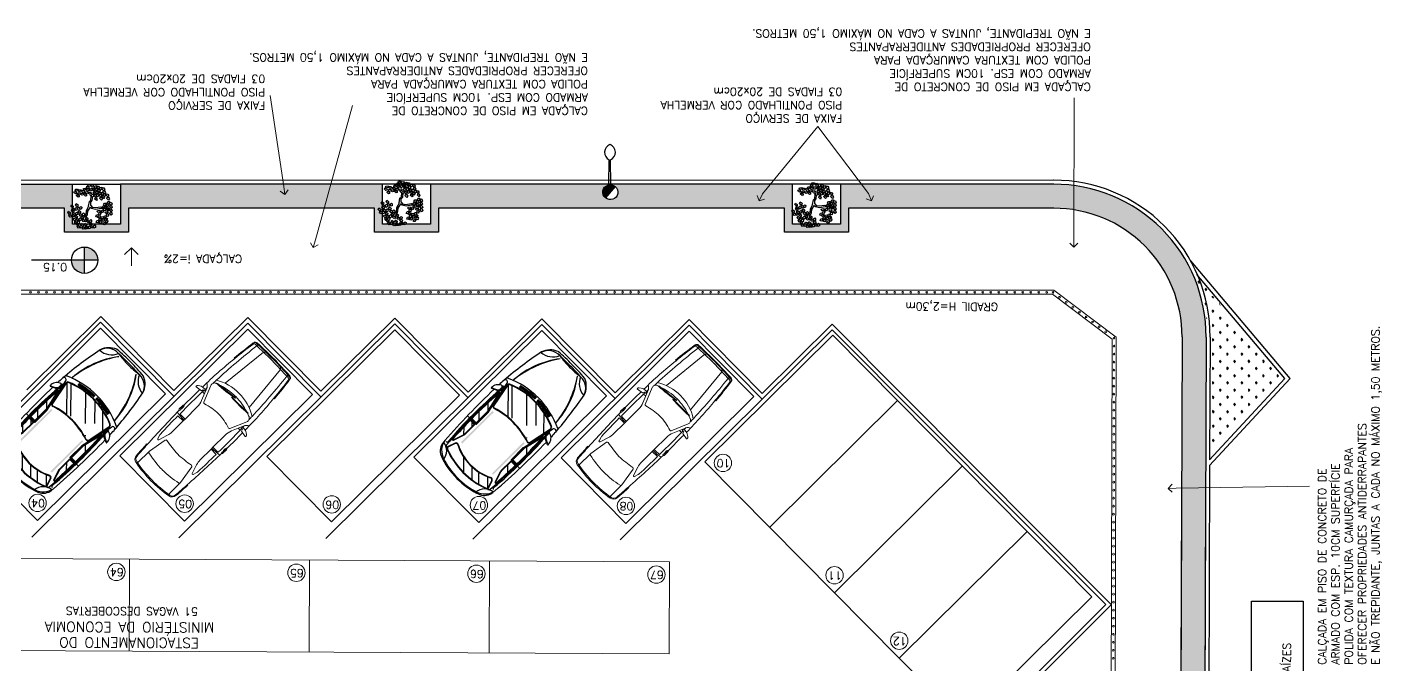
# Model space of a CAD drawing. Extents: x -1057 to 3416, y -340 to 4111.
# Drawn here: x 450.74 to 484.61, y 186.74 to 202.67 of the extents above; entities that cross this region are included whole.
import ezdxf
from ezdxf.enums import TextEntityAlignment as Align

# ---------------------------------------------------------------- set-up
doc = ezdxf.new("R2010")
doc.units = 0
doc.header["$LTSCALE"] = 50
for name, pattern in [('CONTINU', [0]), ('DGN Style 1', [0.003115, 5.18318e-06, -0.00311]), ('HIDDEN', [9.525, 6.35, -3.175])]:
    doc.linetypes.add(name, pattern=pattern)
doc.layers.add('0.1', color=8, linetype='Continuous', lineweight=13)
doc.layers.add('Margem A3', color=8, linetype='DGN Style 1', lineweight=0)
for name, color, linetype in [('GRAMA', 90, 'Continuous'), ('HAC', 1, 'Continuous'), ('layout', 1, 'Continuous'), ('luminaria', 10, 'Continuous'), ('medir projeto', 6, 'Continuous'), ('OK', 96, 'Continuous'), ('Poste de cimento', 7, 'Continuous')]:
    doc.layers.add(name, color=color, linetype=linetype)
doc.styles.add('60x100', font='romans.shx', dxfattribs={"height": 0.2})
doc.styles.add('80X50', font='romans.shx')
doc.styles.get("Standard").update_dxf_attribs({"font": 'romans.shx'})

# ---------------------------------------------------------------- blocks, each defined once
blk = doc.blocks.new('Car')
at = {"layer": 'layout', "color": 8}
for p, q in [((-44.4, -116.8), (-45.5, -110.7)), ((-42.5, -116.4), (-43.6, -110.2)), ((-41.1, -116), (-42, -109.8)), ((-39.1, -115.6), (-40.1, -109.4)), ((-37.2, -115.2), (-38.1, -108.9)), ((-35.8, -114.9), (-36.5, -108.6)), ((-33.8, -114.5), (-34.6, -108.2)), ((-31.8, -114.1), (-32.6, -107.8)), ((-30.4, -113.9), (-31, -107.6)), ((-28.4, -113.5), (-29, -107.4)), ((-26.4, -113.2), (-27.1, -107.2)), ((-25, -113), (-25.5, -107)), ((-23, -112.8), (-23.5, -106.4)), ((25.2, -163.1), (-22.1, -115.7)), ((-21.2, -112.5), (-21.3, -106.1)), ((-19.2, -112.3), (-19.3, -105.9)), ((-17.2, -112.1), (-17.4, -105.7)), ((-15.7, -111.9), (-15.7, -105.5)), ((-13.7, -111.8), (-13.7, -105.3)), ((-11.7, -111.6), (-11.7, -105.2)), ((-9.7, -111.5), (-9.7, -105.1)), ((-7.7, -111.4), (-7.7, -105)), ((-5.7, -111.3), (-5.7, -104.9)), ((-3.7, -111.3), (-3.7, -104.8)), ((3.7, -111.3), (3.7, -104.8)), ((39.6, -148.7), (5.2, -114.3)), ((5.7, -111.3), (5.7, -104.9)), ((7.7, -111.4), (7.7, -105)), ((9.7, -111.5), (9.7, -105.1)), ((11.7, -111.6), (11.7, -105.2)), ((13.7, -111.8), (13.7, -105.3)), ((15.7, -111.9), (15.7, -105.5)), ((17.2, -112.1), (17.4, -105.7)), ((19.2, -112.3), (19.3, -105.9)), ((21.2, -112.5), (21.3, -106.1)), ((23, -112.8), (23.5, -106.4)), ((25, -113), (25.5, -107)), ((26.4, -113.2), (27.1, -107.2)), ((28.4, -113.5), (29, -107.4)), ((30.4, -113.9), (31, -107.6)), ((31.8, -114.1), (32.6, -107.8)), ((63.1, -148), (32.6, -117.5)), ((33.8, -114.5), (34.6, -108.2)), ((35.8, -114.9), (36.5, -108.6)), ((37.2, -115.2), (38.1, -108.9)), ((39.1, -115.6), (40.1, -109.4)), ((41.1, -116), (42, -109.8)), ((42.5, -116.4), (43.6, -110.2)), ((44.4, -116.8), (45.5, -110.7)), ((-71.4, -149.7), (-71.5, -143.3)), ((-70.4, -149.4), (-70.5, -140)), ((-53.8, -202.9), (-70.4, -128.8)), ((-69.4, -149.1), (-69.5, -139.9)), ((-68.4, -148.9), (-68.7, -139.9)), ((-67.3, -131.9), (-57, -183.8)), ((-66.3, -131.7), (-56.1, -183.6)), ((-15.9, -179.3), (-66, -129.1)), ((-8.4, -174.6), (-58.2, -124.8)), ((53.8, -202.9), (70.4, -128.8)), ((56.1, -183.6), (66.3, -131.7)), ((57, -183.8), (67.3, -131.9)), ((68.4, -148.9), (68.7, -139.9)), ((69.4, -149.1), (69.5, -139.9)), ((70.4, -149.4), (70.5, -140)), ((71.4, -149.7), (71.5, -143.3)), ((-86.3, -160.6), (-73.2, -154.7)), ((-72.4, -154), (-71.3, -150.4)), ((-56.9, -198.5), (-67, -155.8)), ((-55.9, -198.3), (-66, -155.6)), ((55.9, -198.3), (66, -155.6)), ((56.9, -198.5), (67, -155.8)), ((72.4, -154), (71.3, -150.4)), ((86.3, -160.6), (73.2, -154.7)), ((-56.8, -200.2), (-68.8, -188.2)), ((-56.8, -237.2), (-56.8, -199.5)), ((-55.8, -237.2), (-55.8, -199.5)), ((-53.8, -238.7), (-53.8, -203.1)), ((44.8, -182.6), (43.4, -181.3)), ((53.8, -238.7), (53.8, -203.1)), ((55.8, -237.2), (55.8, -199.5)), ((56.8, -237.2), (56.8, -199.5)), ((69.3, -207.1), (57.6, -195.4)), ((-56.8, -227.8), (-69.3, -215.2)), ((-80.7, -239.7), (-54.8, -239.7)), ((-68.3, -237.2), (-69.2, -236.3)), ((-69.1, -237.2), (-56.8, -237.2)), ((-69.1, -238.2), (-56.8, -238.2)), ((-56.8, -241.4), (-69, -241.4)), ((-56.8, -242.4), (-69, -242.4)), ((-57, -273.8), (-68.3, -262.5)), ((-56.8, -248.7), (-62.9, -242.6)), ((-56.8, -272.4), (-56.8, -242.4)), ((-55.8, -272.4), (-55.8, -242.4)), ((80.7, -239.7), (54.8, -239.7)), ((55.8, -272.4), (55.8, -242.4)), ((69.1, -237.2), (56.8, -237.2)), ((69.1, -238.2), (56.8, -238.2)), ((56.8, -241.4), (69, -241.4)), ((56.8, -242.4), (69, -242.4)), ((56.8, -272.4), (56.8, -242.4)), ((68.3, -263.5), (56.8, -251.9)), ((-65.1, -298.3), (-57, -273.6)), ((-64.2, -298.6), (-56, -273.9)), ((64.2, -298.6), (56, -273.9)), ((65.1, -298.3), (57, -273.6)), ((-57.2, -300.9), (-62.7, -316.3)), ((-56.3, -301.3), (-61.8, -316.6)), ((1.6, -332.4), (-21.8, -309)), ((25.1, -330.6), (5.5, -311)), ((42.5, -327), (25.2, -309.8)), ((61.9, -318.8), (44.9, -301.8)), ((61.8, -316.6), (56.3, -301.3)), ((62.7, -316.3), (57.2, -300.9))]:
    blk.add_line(p, q, dxfattribs=at)
for centre, radius, start, end in [((-7.8, -326.7), 326.8, 88.6351, 95.7726), ((7.8, -326.7), 326.8, 84.2274, 91.3649), ((866.8, -205.6), 949.5, 169.2081, 175.3433), ((-34.3, -38.3), 32.9, 86.5625, 164.4958), ((-69, 10.4), 40, 274.3393, 336.719), ((-25.6, -41.2), 42.5, 111.779, 161.6544), ((122.7, -124.6), 188.5, 142.4297, 176.6237), ((155.6, -136.8), 222.3, 145.0929, 173.9605), ((-40.2, -4.5), 3, 97.674, 111.779), ((-10, -339.3), 334.6, 88.282, 93.8135), ((10.1, 328.4), 336.5, 262.7695, 268.2851), ((10, -339.3), 334.6, 86.1865, 91.718), ((-10.1, 328.4), 336.5, 271.7149, 277.2305), ((-155.6, -136.8), 222.3, 6.0395, 34.9071), ((-122.7, -124.6), 188.5, 3.3763, 37.5703), ((69, 10.4), 40, 203.281, 265.6607), ((34.3, -38.3), 32.9, 15.5042, 93.4375), ((40.2, -4.5), 3, 68.221, 82.326), ((25.6, -41.2), 42.5, 18.3456, 68.221), ((-866.8, -205.6), 949.5, 4.6567, 10.7919), ((0.5, -286.5), 183.7, 90, 115.0781), ((-64.4, -113.6), 1, 172.7258, 290.5969), ((0, -280.4), 167.2, 90.0065, 112.6232), ((0, -280.4), 166.2, 90.0085, 112.6252), ((-0.5, -286.5), 183.7, 64.9219, 90), ((0, -280.4), 167.2, 67.3768, 89.9935), ((0, -280.4), 166.2, 67.3768, 89.9935), ((64.4, -113.6), 1, 249.4031, 7.2742), ((-67, -159.1), 20.4, 115.2032, 181.9349), ((1565.6, -198.2), 1646.7, 177.6205, 178.0972), ((-75, -129.5), 4.65, 8.7491, 183.5185), ((-77.8, -119.2), 1, 174.7727, 295.0781), ((-74.5, -143.4), 3, 0.889, 115.2032), ((-72.5, -140.1), 1, 0.889, 98.0676), ((-71.5, -140), 1, 0.889, 95.2234), ((-70.5, -139.9), 1, 0.889, 92.3899), ((-69.7, -139.9), 1, 2.0031, 90.1843), ((-62.4, -130.8), 5, 111.9536, 193.3017), ((-62.4, -130.8), 4, 111.9536, 193.5543), ((62.4, -130.8), 4.01, 346.5287, 68.1294), ((62.4, -130.8), 5, 346.6983, 68.0464), ((69.7, -139.9), 1, 89.8157, 177.9969), ((70.5, -139.9), 1, 87.6101, 179.111), ((75, -129.5), 4.65, 356.4815, 171.2509), ((71.5, -140), 1, 84.7766, 179.111), ((72.5, -140.1), 1, 81.9324, 179.111), ((74.5, -143.4), 3, 64.7968, 179.111), ((67, -159.1), 20.4, 358.0651, 64.7968), ((77.8, -119.2), 1, 244.9219, 5.2273), ((-1565.6, -198.2), 1646.7, 1.9028, 2.3795), ((-94.9, -128.7), 32, 283.4706, 317.3927), ((-86.5, -159.6), 1, 193.8166, 282.2331), ((1565.6, -198.2), 1646.7, 178.6017, 183.9759), ((940.7, -224.1), 1014.7, 175.8385, 184.8151), ((936.4, -221.1), 1008.4, 175.9397, 185.4333), ((-72.4, -149.7), 1, 287.9404, 0.889), ((-71.4, -149.4), 1, 285.265, 0.889), ((770.4, -218.9), 840.8, 175.6929, 181.2505), ((-70.4, -149.1), 1, 282.6212, 0.889), ((770.4, -218.9), 839.8, 175.6943, 181.2501), ((-69.4, -148.9), 1, 280.1196, 2.0031), ((-67, -155.8), 1, 13.3017, 174.5453), ((67, -155.8), 1, 5.4547, 166.6983), ((-770.4, -218.9), 839.8, 358.7499, 4.3057), ((-936.4, -221.1), 1008.4, 354.5667, 4.0603), ((-770.4, -218.9), 840.8, 358.7495, 4.3071), ((69.4, -148.9), 1, 177.9969, 259.8804), ((70.4, -149.1), 1, 179.111, 257.3788), ((71.4, -149.4), 1, 179.111, 254.735), ((-940.7, -224.1), 1014.7, 355.1849, 4.1615), ((94.9, -128.7), 32, 222.6073, 256.5294), ((72.4, -149.7), 1, 179.111, 252.0596), ((73.4, -153.7), 1, 196.4299, 257.7669), ((-1565.6, -198.2), 1646.7, 356.0241, 1.3983), ((86.5, -159.6), 1, 257.7669, 346.1834), ((-52.2, -182.7), 5, 193.3017, 287.8184), ((-60.8, -199.5), 4, 360, 13.3017), ((-52.2, -182.7), 4, 193.5543, 287.8184), ((-60.8, -199.5), 5, 0, 13.3017), ((-54.8, -203.1), 1, 0, 13.3017), ((0, -345), 166.5, 90, 107.8184), ((0, -345), 165.5, 90, 107.8184), ((0, -345), 166.5, 72.1816, 90), ((0, -345), 165.5, 72.1816, 90), ((52.2, -182.7), 5, 252.1816, 346.6983), ((52.2, -182.7), 4, 252.1816, 346.4457), ((54.8, -203.1), 1, 166.6983, 180), ((60.8, -199.5), 5, 166.6983, 180), ((60.8, -199.5), 4, 166.6983, 180), ((-69.1, -237.2), 1, 181.5835, 270), ((-69, -242.4), 1, 90, 181.1066), ((9004.6, 48.7), 9079.4, 181.83701, 182.18864), ((9004.6, 48.7), 9078.4, 181.83709, 182.18858), ((-56.8, -237.2), 1, 270, 0), ((-56.8, -242.4), 1, 0, 90), ((-54.8, -238.7), 1, 270, 0), ((54.8, -238.7), 1, 180, 270), ((56.8, -237.2), 1, 180, 270), ((56.8, -242.4), 1, 90, 180), ((-9004.6, 48.7), 9078.4, 357.81142, 358.16291), ((-9004.6, 48.7), 9079.4, 357.81136, 358.16299), ((69, -242.4), 1, 358.8934, 90), ((69.1, -237.2), 1, 270, 358.4165), ((-60.8, -272.4), 4, 341.6525, 360), ((-60.8, -272.4), 5, 341.6525, 360), ((60.8, -272.4), 5, 180, 198.3475), ((60.8, -272.4), 4, 180, 198.3475), ((-39.1, -305.6), 38.6, 190.1502, 253.6248), ((-79.7, -346.5), 30, 5.2584, 84.7128), ((-46.8, -314.4), 30, 185.5819, 244.441), ((-73.3, -309.4), 3, 270, 5.5819), ((-66.1, -298), 2, 183.0738, 341.6525), ((-62.6, -316.1), 5, 185.4333, 247.7979), ((-66.1, -298), 1, 183.4405, 341.6525), ((-58, -317.9), 5, 160.3462, 249.5059), ((-58, -317.9), 4, 160.3462, 249.5059), ((0, -162.8), 170.6, 249.5059, 270), ((0, -162.8), 169.6, 249.5059, 270), ((-52.5, -302.6), 5, 63.1357, 160.3462), ((-52.5, -302.6), 4, 63.1357, 160.3462), ((0, -198.9), 112.2, 243.1357, 270), ((0, -198.9), 111.2, 243.1357, 270), ((0, -198.9), 111.2, 270, 296.8643), ((0, -198.9), 112.2, 270, 296.8643), ((0, -162.8), 169.6, 270, 290.4941), ((0, -162.8), 170.6, 270, 290.4941), ((79.7, -346.5), 30, 95.2872, 174.7416), ((39.1, -305.6), 38.6, 286.3752, 349.8498), ((52.5, -302.6), 5, 19.6538, 116.8643), ((52.5, -302.6), 4, 19.6538, 116.8643), ((58, -317.9), 4, 290.4941, 19.6538), ((58, -317.9), 5, 290.4941, 19.6538), ((46.8, -314.4), 30, 295.559, 354.4181), ((66.1, -298), 2, 198.3475, 356.9262), ((62.6, -316.1), 5, 292.2021, 354.5667), ((66.1, -298), 1, 198.3475, 356.5595), ((73.3, -309.4), 3, 174.4181, 270), ((0, -181.6), 170.6, 249.5059, 270), ((0, -181.6), 168.6, 252.2391, 270), ((0, -181.6), 170.6, 270, 290.4941), ((0, -181.6), 168.6, 270, 287.7609)]:
    blk.add_arc(centre, radius, start, end, dxfattribs=at)
for points in [[(-49.6, -290.4), (-45.8, -290.4), (-49.6, -194), (-45.8, -194)], [(49.6, -290.4), (45.8, -290.4), (49.6, -194), (45.8, -194)]]:
    blk.add_solid(points, dxfattribs=at)
blk = doc.blocks.new('TEMPRA3')
for p, q in [((-1.26, 0.697), (-1.26, 0.716)), ((-0.157, 0.823), (-0.131, 0.862)), ((-0.101, 0.713), (-0.151, 0.694)), ((-0.151, 0.694), (-0.151, 0.656)), ((-0.075, 0.872), (-0.101, 0.713)), ((-0.085, 0.882), (-0.082, 0.882)), ((0.756, 0.496), (0.756, 0.679)), ((1.806, 0.709), (1.807, 0.728)), ((0.058, 0.464), (-0.363, 0.637)), ((0.069, 0.533), (-0.261, 0.669)), ((-0.098, 0.674), (-0.098, 0.602)), ((0.687, 0.496), (0.259, 0.496)), ((1.136, 0.496), (0.756, 0.496)), ((1.287, 0.519), (1.517, 0.592)), ((1.406, 0.471), (1.886, 0.553)), ((1.515, 0.629), (1.414, 0.659)), ((0.058, -0.464), (-0.363, -0.637)), ((0.069, -0.533), (-0.261, -0.669)), ((-0.151, -0.694), (-0.151, -0.656)), ((-0.098, -0.674), (-0.098, -0.602)), ((0.687, -0.496), (0.259, -0.496)), ((1.136, -0.496), (0.756, -0.496)), ((0.756, -0.496), (0.756, -0.679)), ((1.287, -0.519), (1.517, -0.592)), ((1.406, -0.471), (1.886, -0.553)), ((1.515, -0.629), (1.414, -0.659)), ((-1.26, -0.697), (-1.26, -0.716)), ((-0.157, -0.823), (-0.131, -0.862)), ((-0.101, -0.713), (-0.151, -0.694)), ((-0.075, -0.872), (-0.101, -0.713)), ((-0.085, -0.882), (-0.082, -0.882)), ((1.806, -0.709), (1.807, -0.728))]:
    blk.add_line(p, q)
at = {"color": 9}
for p, q in [((0.49, 0.777), (0.614, 0.777)), ((0.49, 0.767), (0.567, 0.767)), ((0.577, 0.757), (0.577, 0.748)), ((0.634, 0.757), (0.634, 0.748)), ((-1.875, 0.533), (-1.914, 0.533)), ((-1.881, 0.307), (-0.653, 0.428)), ((-1.869, 0.63), (-1.647, 0.654)), ((-0.527, 0.509), (-0.536, 0.509)), ((-0.536, 0.509), (-0.532, -0.064)), ((0.687, 0.496), (0.756, 0.496)), ((1.886, 0.553), (2.3, 0.553)), ((-1.881, 0.307), (-1.924, 0.254)), ((-0.568, 0.016), (-0.577, 0.017)), ((-0.568, 0.015), (-0.577, 0.014)), ((-0.577, 0.014), (-0.51, -0.555)), ((-1.881, -0.308), (-1.924, -0.255)), ((-1.881, -0.307), (-0.653, -0.428)), ((-0.532, -0.064), (-0.523, -0.064)), ((-1.875, -0.533), (-1.914, -0.533)), ((-1.869, -0.631), (-1.647, -0.655)), ((-0.51, -0.555), (-0.501, -0.554)), ((0.687, -0.496), (0.756, -0.496)), ((1.886, -0.553), (2.3, -0.553)), ((0.49, -0.767), (0.567, -0.767)), ((0.49, -0.777), (0.614, -0.777)), ((0.577, -0.757), (0.577, -0.748)), ((0.634, -0.757), (0.634, -0.748))]:
    blk.add_line(p, q, dxfattribs=at)
for points in [[(0.486, 0.76), (0.486, 0.749, 0.414214), (0.496, 0.739), (0.558, 0.739, 0.414214), (0.568, 0.749), (0.568, 0.759)], [(0.486, -0.76), (0.486, -0.749, -0.414214), (0.496, -0.739), (0.558, -0.739, -0.414214), (0.568, -0.749), (0.568, -0.759)]]:
    blk.add_lwpolyline(points, format="xyb", dxfattribs=at)
for centre, radius, start, end in [((0.026, -12.748), 13.526, 95.4579, 98.0767), ((-0.091, -10.408), 11.166, 90.4891, 96.0118), ((0.075, 0.7), 0.267, 168.223, 189.9837), ((-0.143, 0.755), 0.0434, 160.4209, 180), ((0.052, 0.685), 0.25, 146.5293, 160.4209), ((0.355, -17.256), 17.935, 88.9571, 91.6179), ((-0.079, 0.816), 0.0696, 117.5198, 138.9652), ((-0.092, 0.841), 0.0416, 80.8067, 117.5198), ((0.213, -22.305), 23.067, 89.3717, 90.7606), ((-0.083, 0.874), 0.00833, 350.8067, 80.8067), ((0.213, -22.305), 23.067, 89.0973, 89.3437), ((0.115, -25.837), 26.599, 86.3544, 88.8806), ((-0.298, 0.555), 0.987, 356.5337, 7.1274), ((0.636, -17.099), 17.778, 87.5716, 89.6146), ((0.028, -29.336), 30.117, 85.8738, 86.6125), ((2.183, 0.56), 0.144, 10.2757, 85.2864), ((46.287, -1.061), 48.25, 178.0551, 178.7396), ((-1.864, 0.574), 0.07, 98.0767, 178.0551), ((1.08, -0.033), 1.689, 163.0258, 178.8872), ((1.08, -0.033), 1.689, 158.4883, 161.8833), ((-0.403, 0.55), 0.0959, 65.2249, 157.5632), ((0.355, -17.256), 17.935, 91.743, 91.9698), ((1.496, -0.036), 1.496, 161.9012, 178.6096), ((0.046, 0.438), 0.0288, 340.8387, 65.2249), ((0.259, 0.996), 0.5, 247.6625, 270), ((1.136, 0.996), 0.5, 270, 287.5892), ((1.415, 0.442), 0.03, 107.5892, 190.5643), ((-1.901, -0.176), 3.343, 3.0173, 10.5643), ((1.385, 0.564), 0.1, 73.296, 87.5716), ((1.509, 0.61), 0.02, 295.0881, 73.296), ((1.892, 0.523), 0.03, 17.6685, 101.6613), ((-0.298, 0.005), 2.281, 359.8835, 13.3775), ((-1.242, -0.033), 3.619, 0.5277, 9.8398), ((1.08, 0.033), 1.689, 181.1128, 199.382), ((-1.901, 0.176), 3.343, 349.4357, 356.9827), ((-0.298, -0.005), 2.281, 346.6225, 0.1165), ((-1.242, 0.033), 3.619, 350.1602, 359.4723), ((46.287, 1.06), 48.25, 181.2604, 181.9449), ((1.496, 0.036), 1.496, 181.3904, 198.0988), ((-1.864, -0.575), 0.07, 181.9449, 261.9233), ((0.026, 12.748), 13.526, 261.9735, 264.5421), ((1.08, 0.033), 1.689, 200.3288, 201.5117), ((1.08, 0.033), 1.689, 200.3288, 201.5117), ((-0.403, -0.55), 0.0959, 202.4368, 294.7751), ((0.355, 17.256), 17.935, 268.0302, 268.257), ((0.075, -0.7), 0.267, 170.0163, 191.777), ((0.355, 17.256), 17.935, 268.3821, 271.0429), ((0.046, -0.438), 0.0288, 294.7751, 19.1613), ((0.259, -0.996), 0.5, 90, 112.3375), ((-0.298, -0.555), 0.987, 352.8726, 3.4663), ((0.636, 17.099), 17.778, 270.3854, 272.4284), ((1.136, -0.996), 0.5, 72.4108, 90), ((1.415, -0.442), 0.03, 169.4357, 252.4108), ((1.385, -0.564), 0.1, 272.4284, 286.704), ((1.509, -0.61), 0.02, 286.704, 64.9119), ((1.892, -0.523), 0.03, 258.3387, 342.3315), ((2.183, -0.56), 0.144, 274.7136, 349.7243), ((-0.091, 10.408), 11.166, 263.9882, 269.5109), ((-0.143, -0.755), 0.0434, 180, 199.5791), ((0.052, -0.685), 0.25, 199.5791, 213.4707), ((-0.079, -0.816), 0.0696, 221.0348, 242.4802), ((-0.092, -0.841), 0.0416, 242.4802, 279.1933), ((0.213, 22.305), 23.067, 269.2394, 270.6283), ((-0.083, -0.874), 0.00833, 279.1933, 9.1933), ((0.213, 22.305), 23.067, 270.6563, 270.9027), ((0.115, 25.837), 26.599, 271.1194, 273.6456), ((0.028, 29.336), 30.117, 273.3875, 274.1262)]:
    blk.add_arc(centre, radius, start, end)
for centre, radius, start, end in [((0.026, -12.748), 13.506, 95.4656, 97.8958), ((-0.144, 0.846), 0.212, 204.7842, 236.5367), ((0.49, 0.751), 0.0263, 91.9264, 184.8104), ((0.47, 0.753), 0.0061, 200.0424, 315.2534), ((0.49, 0.751), 0.0164, 92.1313, 187.2433), ((0.567, 0.757), 0.01, 0, 90), ((0.606, 0.816), 0.0733, 246.8341, 293.1659), ((0.614, 0.757), 0.02, 0, 90), ((-0.263, 0.555), 0.987, 356.5337, 11.7667), ((0.027, -29.37), 30.131, 85.8821, 86.6147), ((2.181, 0.569), 0.115, 10.4548, 85.2928), ((19.555, -0.393), 21.489, 177.397, 178.9536), ((-1.862, 0.581), 0.05, 97.8958, 177.1673), ((43.913, -1.002), 45.813, 178.0177, 178.7486), ((0.137, -16.634), 17.284, 92.2713, 96.6835), ((-1.822, 0.581), 0.05, 97.8958, 177.1673), ((0.402, 0.031), 1.126, 147.4954, 181.5953), ((0.192, -19.533), 20.183, 91.7794, 92.1012), ((-4.071, 0.196), 3.558, 355.8109, 5.0412), ((-0.17, 0.661), 0.0195, 202.2729, 342.8001), ((-1.236, -0.033), 3.585, 0.5327, 10.015), ((43.913, 1.002), 45.813, 181.2514, 181.9823), ((0.402, -0.031), 1.126, 178.4047, 212.5046), ((-4.057, -0.683), 3.558, 2.0761, 11.3064), ((-1.236, 0.033), 3.585, 349.985, 359.4673), ((19.555, 0.392), 21.489, 181.0464, 182.603), ((-1.862, -0.581), 0.05, 182.8327, 262.1042), ((0.137, 16.634), 17.284, 263.3165, 267.7287), ((-1.822, -0.581), 0.05, 182.8327, 262.1042), ((0.026, 12.748), 13.506, 262.1042, 264.5344), ((0.192, 19.533), 20.183, 267.8988, 268.2206), ((-0.144, -0.846), 0.212, 123.4633, 155.2158), ((-0.17, -0.661), 0.0195, 17.1999, 157.7271), ((-0.263, -0.555), 0.987, 348.2333, 3.4663), ((2.181, -0.569), 0.115, 274.7072, 349.5452), ((0.47, -0.753), 0.0061, 44.7466, 159.9576), ((0.49, -0.751), 0.0263, 175.1896, 268.0736), ((0.49, -0.751), 0.0164, 172.7567, 267.8687), ((0.567, -0.757), 0.01, 270, 0), ((0.606, -0.816), 0.0733, 66.8341, 113.1659), ((0.614, -0.757), 0.02, 270, 360), ((0.027, 29.37), 30.131, 273.3853, 274.1179)]:
    blk.add_arc(centre, radius, start, end, dxfattribs=at)
blk = doc.blocks.new('ÁREA')
for p in [(0.00005, 0.00376), (0, 0)]:
    blk.add_attdef('COMPARTIMENTO', text='', height=0.0025).set_placement(p, align=Align.CENTER)
at = {"color": 1}
for p in [(-0.00005, -0.00376), (-0.0001, -0.00752)]:
    blk.add_attdef('ÁREA', text='', height=0.002, dxfattribs=at).set_placement(p, align=Align.CENTER)
blk = doc.blocks.new('poste concreto')
at = {"layer": 'Poste de cimento'}
h = blk.add_hatch(color=256, dxfattribs=at)
h.dxf.hatch_style = 1
h.paths.add_polyline_path([(364866.842, 7758015.357), (364866.767, 7758015.418), (364866.676, 7758015.455), (364866.578, 7758015.47), (364866.48, 7758015.455), (364866.39, 7758015.418), (364866.314, 7758015.357), (364866.254, 7758015.282), (364866.216, 7758015.191), (364866.201, 7758015.093), (364866.956, 7758015.093), (364866.94, 7758015.191), (364866.903, 7758015.282)])
for p, q in [((364866.815, 7758015.406), (364867.773, 7758016.191)), ((364866.886, 7758015.322), (364867.818, 7758016.138)), ((364866.201, 7758015.093), (364866.216, 7758015.191)), ((364866.216, 7758015.191), (364866.254, 7758015.282)), ((364866.254, 7758015.282), (364866.314, 7758015.357)), ((364866.314, 7758015.357), (364866.39, 7758015.418)), ((364866.39, 7758015.418), (364866.48, 7758015.455)), ((364866.48, 7758015.455), (364866.578, 7758015.47)), ((364866.578, 7758015.47), (364866.676, 7758015.455)), ((364866.676, 7758015.455), (364866.767, 7758015.418)), ((364866.767, 7758015.418), (364866.842, 7758015.357)), ((364866.842, 7758015.357), (364866.903, 7758015.282)), ((364866.903, 7758015.282), (364866.94, 7758015.191)), ((364866.94, 7758015.191), (364866.956, 7758015.093)), ((364866.216, 7758014.995), (364866.201, 7758015.093)), ((364866.956, 7758015.093), (364866.201, 7758015.093)), ((364866.254, 7758014.904), (364866.216, 7758014.995)), ((364866.314, 7758014.829), (364866.254, 7758014.904)), ((364866.39, 7758014.768), (364866.314, 7758014.829)), ((364866.48, 7758014.731), (364866.39, 7758014.768)), ((364866.578, 7758014.716), (364866.48, 7758014.731)), ((364866.676, 7758014.731), (364866.578, 7758014.716)), ((364866.767, 7758014.768), (364866.676, 7758014.731)), ((364866.842, 7758014.829), (364866.767, 7758014.768)), ((364866.903, 7758014.904), (364866.842, 7758014.829)), ((364866.94, 7758014.995), (364866.903, 7758014.904)), ((364866.956, 7758015.093), (364866.94, 7758014.995))]:
    blk.add_line(p, q, dxfattribs=at)
for centre, start, end in [((364868.17, 7758016.298), 60.73513, 195.09868), ((364867.989, 7758016.511), 245.39714, 19.76069)]:
    blk.add_arc(centre, 0.411, start, end, dxfattribs=at)
blk = doc.blocks.new('L', base_point=(1.368, 0.591))
at = {"color": 3, "lineweight": -2}
for p, q in [((1.275, 0.567), (1.306, 0.592)), ((1.288, 0.517), (1.275, 0.567)), ((1.281, 0.65), (1.312, 0.675)), ((1.294, 0.6), (1.281, 0.65)), ((1.317, 0.508), (1.288, 0.517)), ((1.322, 0.591), (1.294, 0.6)), ((1.306, 0.592), (1.336, 0.538)), ((1.312, 0.675), (1.342, 0.621)), ((1.336, 0.538), (1.317, 0.508)), ((1.342, 0.621), (1.322, 0.591)), ((1.337, 0.489), (1.356, 0.548)), ((1.376, 0.484), (1.337, 0.489)), ((1.356, 0.548), (1.391, 0.554)), ((1.404, 0.527), (1.376, 0.484)), ((1.391, 0.554), (1.404, 0.527))]:
    blk.add_line(p, q, dxfattribs=at)
blk = doc.blocks.new('Árvore-13')
at = {"color": 3}
for p, q in [((-0.8, 0.3), (-0.96, 0.41)), ((-0.8, 0.41), (-0.95, 0.5)), ((-0.36, 0.35), (-0.8, 0.41)), ((-0.37, 0.23), (-0.8, 0.3)), ((-0.13, 0.11), (-0.37, 0.23)), ((-0.07, 0.19), (-0.36, 0.35)), ((-0.07, -0.04), (-0.13, 0.11)), ((0.03, 0.07), (-0.07, 0.19)), ((0.03, 0.07), (0.32, 0.33)), ((0.12, -0.05), (0.28, 0.13)), ((0.28, 0.13), (0.42, 0.28)), ((0.32, 0.33), (0.41, 0.54)), ((0.41, 0.54), (0.48, 0.66)), ((0.42, 0.28), (0.5, 0.51)), ((0.48, 0.66), (0.57, 0.72)), ((0.5, 0.51), (0.63, 0.67)), ((0.57, 0.72), (0.61, 0.82)), ((0.63, 0.67), (0.78, 0.72)), ((-0.3, -0.39), (-0.42, -0.69)), ((-0.2, -0.45), (-0.31, -0.74)), ((-0.31, -0.74), (-0.24, -0.89)), ((-0.15, -0.3), (-0.3, -0.39)), ((-0.05, -0.38), (-0.2, -0.45)), ((-0.07, -0.04), (-0.15, -0.3)), ((0.12, -0.05), (-0.05, -0.38))]:
    blk.add_line(p, q, dxfattribs=at)
at = {"color": 3, "xscale": 3.048, "yscale": 3.048, "zscale": 3.048}
for p, rotation in [((-1.3, 0.88), 347.8021081598379), ((-0.93, 0.96), 295.0165150851705), ((-0.72, 1.45), 295.0165150851705), ((-0.49, 1.26), 295.0165150851705), ((-0.25, 1.14), 295.0165150851705), ((0.17, 1.45), 190.1248425347958), ((0.35, 0.95), 190.1248425347958), ((0.58, 1.4), 190.1248425347958), ((0.68, 0.78), 190.1248425347958), ((0.85, 1.34), 190.1248425347958), ((1.21, 1.15), 190.1248425347958), ((1.32, 0.75), 190.1248425347958), ((-1.44, 0.37), 347.8021081598379), ((-1.13, 0.41), 347.8021081598379), ((-0.85, 0.46), 295.0165150851705), ((-0.35, 0.69), 295.0165150851705), ((0.76, 0.27), 190.1248425347958), ((0.8, -0.3), 190.1248425347958), ((1.12, 0.57), 190.1248425347958), ((1.2, -0.32), 190.1248425347958), ((1.25, 0.04), 190.1248425347958), ((1.58, 0.11), 190.1248425347958), ((-0.1, -0.9), 66.16076666471405), ((-0.02, -1.19), 66.16076666471405), ((0.5, -1), 66.16076666471405), ((-0.45, -1.4), 66.16076666471405), ((0.62, -1.32), 66.16076666471405)]:
    blk.add_blockref('L', p, dxfattribs=dict(at, rotation=rotation))
for p in [(-1.39, -0.31), (-1.23, -0.88), (-1.05, -0.53), (-0.87, -1.13), (-0.85, -0.45), (-0.67, -1.02), (-0.45, -1.04), (-0.44, -0.54)]:
    blk.add_blockref('L', p, dxfattribs=at)
blk = doc.blocks.new('_Open90')
at = {"color": 0, "linetype": 'ByBlock', "lineweight": -2}
for p, q in [((0, 0), (-1, 0)), ((-0.5, 0.5), (0, 0)), ((0, 0), (-0.5, -0.5))]:
    blk.add_line(p, q, dxfattribs=at)

msp = doc.modelspace()

# ---------------------------------------------------------------- hatches: boundary and pattern name
at = {"layer": 'GRAMA'}
h = msp.add_hatch(dxfattribs=at)
h.set_pattern_fill('GRASS', color=256, scale=0.01, angle=90.0645)
h.set_pattern_definition([(180.064457, (855.22387, -264.1521), (-0.179402955, -0.179807063), [0.047625, -0.31158524]), (135.064457, (855.22387, -264.1521), (-0.17940295, -0.17980706), [0.047625, -0.206375]), (225.064457, (855.22387, -264.1521), (0.17980706, -0.17940295), [0.047625, -0.206375])])
h.paths.add_polyline_path([(479.942, 196.468, -0.101681), (480.251, 194.93), (480.244, 191.865), (482.123, 193.897)])
at = {"layer": 'HAC'}
h = msp.add_hatch(dxfattribs=at)
h.set_pattern_fill('HEX', color=256, scale=0.01, angle=90.06446, style=0)
h.paths.add_polyline_path([(458.336, 198.743), (453.077, 198.743), (453.077, 197.743), (451.877, 197.743), (451.877, 198.743), (445.077, 198.743), (445.077, 197.743), (443.877, 197.743), (443.877, 198.743), (439.34, 198.743), (439.34, 197.743), (437.84, 197.743), (437.84, 198.743), (437.601, 198.743), (436.26, 198.737), (435.764, 198.136), (437.64, 198.143), (437.64, 197.743), (437.64, 197.543), (439.54, 197.543), (439.54, 198.143), (443.677, 198.143), (443.677, 197.543), (445.277, 197.543), (445.277, 198.143), (451.677, 198.143), (451.677, 197.543), (453.277, 197.543), (453.277, 198.143), (458.17, 198.143)])
h = msp.add_hatch(dxfattribs=at)
h.set_pattern_fill('HEX', color=256, scale=0.01, angle=90.06446, style=0)
edge = h.paths.add_edge_path()
edge.add_line((469.32, 198.743), (465.336, 198.743))
edge.add_line((465.336, 198.743), (465.337, 198.729))
edge.add_line((465.337, 198.729), (465.358, 198.728))
edge.add_line((465.358, 198.728), (465.404, 198.713))
edge.add_line((465.404, 198.713), (465.446, 198.687))
edge.add_line((465.446, 198.687), (465.479, 198.649))
edge.add_line((465.479, 198.649), (465.501, 198.606))
edge.add_line((465.501, 198.606), (465.51, 198.558))
edge.add_line((465.51, 198.558), (465.508, 198.51))
edge.add_line((465.508, 198.51), (465.493, 198.463))
edge.add_line((465.493, 198.463), (465.467, 198.421))
edge.add_line((465.467, 198.421), (465.429, 198.389))
edge.add_line((465.429, 198.389), (465.386, 198.366))
edge.add_line((465.386, 198.366), (465.338, 198.357))
edge.add_line((465.338, 198.357), (465.29, 198.359))
edge.add_line((465.29, 198.359), (465.243, 198.374))
edge.add_line((465.243, 198.374), (465.201, 198.4))
edge.add_line((465.201, 198.4), (465.169, 198.438))
edge.add_line((465.169, 198.438), (465.147, 198.482))
edge.add_line((465.147, 198.482), (465.138, 198.529))
edge.add_line((465.138, 198.529), (465.139, 198.577))
edge.add_line((465.139, 198.577), (465.154, 198.624))
edge.add_line((465.154, 198.624), (465.18, 198.666))
edge.add_line((465.18, 198.666), (465.218, 198.699))
edge.add_line((465.218, 198.699), (465.282, 198.731))
edge.add_line((465.282, 198.731), (465.282, 198.743))
edge.add_line((465.282, 198.743), (460.827, 198.743))
edge.add_line((460.827, 198.743), (460.827, 197.743))
edge.add_line((460.827, 197.743), (459.627, 197.743))
edge.add_line((459.627, 197.743), (459.627, 198.743))
edge.add_line((459.627, 198.743), (458.336, 198.743))
edge.add_line((458.336, 198.743), (458.17, 198.143))
edge.add_line((458.17, 198.143), (459.427, 198.143))
edge.add_line((459.427, 198.143), (459.427, 197.543))
edge.add_line((459.427, 197.543), (461.027, 197.543))
edge.add_line((461.027, 197.543), (461.027, 198.143))
edge.add_line((461.027, 198.143), (469.677, 198.143))
edge.add_line((469.677, 198.143), (469.677, 197.543))
edge.add_line((469.677, 197.543), (471.277, 197.543))
edge.add_line((471.277, 197.543), (471.277, 198.143))
edge.add_line((471.277, 198.143), (476.406, 198.143))
edge.add_arc((476.416, 194.946), 3.197, 81.1092, 90.1888, ccw=False)
edge.add_line((476.911, 198.105), (476.912, 198.711))
edge.add_arc((476.416, 194.946), 3.797, 82.5003, 90.1732)
edge.add_line((476.405, 198.743), (471.595, 198.743))
edge.add_line((471.595, 198.743), (471.536, 198.743))
edge.add_line((471.536, 198.743), (469.418, 198.743))
edge.add_line((469.418, 198.743), (469.32, 198.743))
h.paths.add_polyline_path([(469.877, 198.743), (471.077, 198.743), (471.077, 197.743), (469.877, 197.743)], flags=16)
h = msp.add_hatch(dxfattribs=at)
h.set_pattern_fill('HEX', color=256, scale=0.01, angle=90.06446, style=0)
h.paths.add_polyline_path([(480.214, 194.946), (480.199, 195.281), (480.151, 195.63), (480.055, 196.033), (479.805, 196.66), (479.468, 197.205), (478.98, 197.747), (478.445, 198.156), (478.046, 198.376), (477.539, 198.574), (477.193, 198.663), (476.912, 198.711), (476.911, 198.105, -0.340979), (479.597, 195.269), (479.613, 194.696), (479.6, 191.158), (480.2, 191.166)])
h = msp.add_hatch(dxfattribs=at)
h.set_pattern_fill('HEX', color=256, scale=0.01, angle=90.06446, style=0)
h.paths.add_polyline_path([(480.133, 172.425), (479.067, 172.426), (479.07, 173.419), (479.071, 173.458), (479.071, 173.457), (479.072, 173.925), (480.138, 173.924), (480.152, 178.087), (480.044, 178.162), (480.152, 178.181), (480.154, 178.732), (479.891, 178.729), (479.891, 178.709), (479.876, 178.662), (479.849, 178.62), (479.812, 178.587), (479.768, 178.565), (479.721, 178.556), (479.672, 178.558), (479.626, 178.573), (479.583, 178.599), (479.551, 178.637), (479.529, 178.68), (479.52, 178.728), (479.521, 178.776), (479.537, 178.823), (479.563, 178.865), (479.6, 178.897), (479.644, 178.919), (479.692, 178.929), (479.74, 178.927), (479.787, 178.912), (479.829, 178.886), (479.861, 178.848), (479.893, 178.784), (480.154, 178.779), (480.157, 179.564), (480.169, 182.725), (479.169, 182.73), (479.171, 183.228), (479.143, 183.26), (479.154, 183.284), (479.112, 183.333), (479.127, 183.367), (479.171, 183.337), (479.174, 184.232), (480.174, 184.227), (480.199, 190.914), (480.2, 191.166), (479.6, 191.158), (479.579, 185.582), (479.575, 184.43), (478.975, 184.432), (478.968, 182.53), (479.568, 182.528), (479.557, 179.566), (479.556, 179.128), (479.322, 179.129), (479.319, 178.358), (479.553, 178.357), (479.538, 174.125), (478.869, 174.127), (478.862, 172.228), (479.532, 172.226), (479.505, 167.131), (479.501, 165.327), (480.099, 165.83)])
at = {"layer": 'medir projeto', "linetype": 'CONTINU', "lineweight": -2}
h = msp.add_hatch(color=7, dxfattribs=at)
h.dxf.hatch_style = 1
h.paths.add_polyline_path([(451.851, 196.846, 0.414214), (452.18, 196.517), (452.18, 196.846)])
h.paths.add_polyline_path([(452.18, 196.846), (452.508, 196.846, 0.414214), (452.18, 197.175)])

# ---------------------------------------------------------------- linework, layer by layer
at = {"layer": '0.1', "color": 7}
for p, q in [((453.35, 197.154), (453.182, 196.988)), ((453.35, 196.703), (453.35, 197.154)), ((453.35, 197.154), (453.518, 196.988))]:
    msp.add_line(p, q, dxfattribs=at)
at = {"layer": '0.1', "color": 8}
for p, q in [((476.405, 196.093), (434.995, 196.105)), ((477.964, 194.926), (476.405, 196.093)), ((476.372, 195.993), (435.064, 196.005)), ((477.864, 194.875), (476.372, 195.993)), ((452.583, 195.436), (450.735, 193.606)), ((452.583, 195.436), (454.412, 193.588)), ((456.26, 195.417), (454.412, 193.588)), ((456.26, 195.417), (458.089, 193.57)), ((452.582, 195.294), (447.182, 189.947)), ((456.259, 195.276), (450.859, 189.929)), ((452.582, 195.294), (454.411, 193.447)), ((459.936, 195.258), (454.535, 189.91)), ((456.259, 195.276), (458.088, 193.428)), ((459.937, 195.399), (458.089, 193.57)), ((463.613, 195.24), (458.212, 189.892)), ((459.936, 195.258), (461.765, 193.41)), ((459.937, 195.399), (461.766, 193.552)), ((463.614, 195.381), (461.766, 193.552)), ((467.29, 195.222), (461.889, 189.874)), ((463.613, 195.24), (465.442, 193.392)), ((463.614, 195.381), (465.443, 193.534)), ((467.29, 195.363), (465.443, 193.534)), ((470.867, 195.105), (465.566, 189.856)), ((467.29, 195.363), (469.12, 193.515)), ((467.29, 195.222), (469.119, 193.374)), ((470.867, 195.246), (469.12, 193.515)), ((470.867, 195.246), (477.849, 188.239)), ((470.867, 195.105), (477.705, 188.241)), ((477.864, 194.875), (477.795, 165.335)), ((477.964, 194.926), (477.894, 165.335)), ((477.705, 188.241), (475.863, 186.406)), ((477.847, 188.241), (476.005, 186.406)), ((466.794, 187.012), (435.294, 187.167))]:
    msp.add_line(p, q, dxfattribs=at)
at = {"layer": '0.1', "color": 7}
for points in [[(457.157, 198.686), (456.817, 200.957)], [(476.907, 197.368), (476.917, 200.899)], [(457.951, 197.351), (458.881, 200.71)], [(469.125, 198.506), (470.506, 200.187)], [(471.772, 198.509), (470.506, 200.187)], [(479.468, 191.149), (482.798, 191.198)]]:
    msp.add_lwpolyline(points, dxfattribs=at)
at = {"layer": '0.1', "color": 8}
for points in [[(449.384, 191.978), (451.002, 190.344), (454.2, 193.51), (452.581, 195.144)], [(453.061, 191.96), (454.679, 190.325), (457.877, 193.492), (456.258, 195.126)], [(456.738, 191.942), (458.356, 190.307), (461.553, 193.474), (459.935, 195.108)], [(460.414, 191.923), (462.033, 190.289), (465.23, 193.455), (463.612, 195.09)], [(464.091, 191.905), (465.71, 190.271), (468.907, 193.437), (467.289, 195.072)]]:
    msp.add_lwpolyline(points, close=True, dxfattribs=at)
for points in [[(470.883, 194.972), (467.686, 191.806)], [(467.686, 191.806), (474.159, 185.268), (477.357, 188.434), (470.883, 194.972)], [(469.304, 190.171), (472.502, 193.337)], [(470.922, 188.537), (474.12, 191.703)], [(472.541, 186.902), (475.738, 190.069)], [(435.294, 187.167), (435.306, 189.467), (466.805, 189.312)], [(453.305, 189.379), (453.294, 187.079)], [(457.805, 189.356), (457.794, 187.057)], [(462.305, 189.334), (462.294, 187.034)], [(466.805, 189.312), (466.794, 187.012)]]:
    msp.add_lwpolyline(points, dxfattribs=at)
for centre, radius in [((450.83, 196.05), 0.0225), ((451.03, 196.05), 0.0225), ((451.23, 196.05), 0.0225), ((451.43, 196.05), 0.0225), ((451.63, 196.05), 0.0225), ((451.83, 196.05), 0.0225), ((452.03, 196.05), 0.0225), ((452.23, 196.05), 0.0225), ((452.43, 196.05), 0.0225), ((452.63, 196.05), 0.0225), ((452.83, 196.05), 0.0225), ((453.03, 196.05), 0.0225), ((453.23, 196.049), 0.0225), ((453.43, 196.049), 0.0225), ((453.63, 196.049), 0.0225), ((453.83, 196.049), 0.0225), ((454.03, 196.049), 0.0225), ((454.23, 196.049), 0.0225), ((454.43, 196.049), 0.0225), ((454.63, 196.049), 0.0225), ((454.83, 196.049), 0.0225), ((455.03, 196.049), 0.0225), ((455.23, 196.049), 0.0225), ((455.43, 196.049), 0.0225), ((455.63, 196.049), 0.0225), ((455.83, 196.049), 0.0225), ((456.03, 196.049), 0.0225), ((456.23, 196.049), 0.0225), ((456.43, 196.049), 0.0225), ((456.63, 196.048), 0.0225), ((456.83, 196.048), 0.0225), ((457.03, 196.048), 0.0225), ((457.23, 196.048), 0.0225), ((457.43, 196.048), 0.0225), ((457.63, 196.048), 0.0225), ((457.83, 196.048), 0.0225), ((458.03, 196.048), 0.0225), ((458.23, 196.048), 0.0225), ((458.43, 196.048), 0.0225), ((458.63, 196.048), 0.0225), ((458.83, 196.048), 0.0225), ((459.03, 196.048), 0.0225), ((459.23, 196.048), 0.0225), ((459.43, 196.048), 0.0225), ((459.63, 196.048), 0.0225), ((459.83, 196.048), 0.0225), ((460.03, 196.047), 0.0225), ((460.23, 196.047), 0.0225), ((460.43, 196.047), 0.0225), ((460.63, 196.047), 0.0225), ((460.83, 196.047), 0.0225), ((461.03, 196.047), 0.0225), ((461.23, 196.047), 0.0225), ((461.43, 196.047), 0.0225), ((461.63, 196.047), 0.0225), ((461.83, 196.047), 0.0225), ((462.03, 196.047), 0.0225), ((462.23, 196.047), 0.0225), ((462.43, 196.047), 0.0225), ((462.63, 196.047), 0.0225), ((462.83, 196.047), 0.0225), ((463.03, 196.047), 0.0225), ((463.23, 196.046), 0.0225), ((463.43, 196.046), 0.0225), ((463.63, 196.046), 0.0225), ((463.83, 196.046), 0.0225), ((464.03, 196.046), 0.0225), ((464.23, 196.046), 0.0225), ((464.43, 196.046), 0.0225), ((464.63, 196.046), 0.0225), ((464.83, 196.046), 0.0225), ((465.03, 196.046), 0.0225), ((465.23, 196.046), 0.0225), ((465.43, 196.046), 0.0225), ((465.63, 196.046), 0.0225), ((465.83, 196.046), 0.0225), ((466.03, 196.046), 0.0225), ((466.23, 196.046), 0.0225), ((466.43, 196.046), 0.0225), ((466.63, 196.045), 0.0225), ((466.83, 196.045), 0.0225), ((467.03, 196.045), 0.0225), ((467.23, 196.045), 0.0225), ((467.43, 196.045), 0.0225), ((467.63, 196.045), 0.0225), ((467.83, 196.045), 0.0225), ((468.03, 196.045), 0.0225), ((468.23, 196.045), 0.0225), ((468.43, 196.045), 0.0225), ((468.63, 196.045), 0.0225), ((468.83, 196.045), 0.0225), ((469.03, 196.045), 0.0225), ((469.23, 196.045), 0.0225), ((469.43, 196.045), 0.0225), ((469.63, 196.045), 0.0225), ((469.83, 196.045), 0.0225), ((470.03, 196.044), 0.0225), ((470.23, 196.044), 0.0225), ((470.43, 196.044), 0.0225), ((470.63, 196.044), 0.0225), ((470.83, 196.044), 0.0225), ((471.03, 196.044), 0.0225), ((471.23, 196.044), 0.0225), ((471.43, 196.044), 0.0225), ((471.63, 196.044), 0.0225), ((471.83, 196.044), 0.0225), ((472.03, 196.044), 0.0225), ((472.23, 196.044), 0.0225), ((472.43, 196.044), 0.0225), ((472.63, 196.044), 0.0225), ((472.83, 196.044), 0.0225), ((473.03, 196.044), 0.0225), ((473.23, 196.043), 0.0225), ((473.43, 196.043), 0.0225), ((473.63, 196.043), 0.0225), ((473.83, 196.043), 0.0225), ((474.03, 196.043), 0.0225), ((474.23, 196.043), 0.0225), ((474.43, 196.043), 0.0225), ((474.63, 196.043), 0.0225), ((474.83, 196.043), 0.0225), ((475.03, 196.043), 0.0225), ((475.23, 196.043), 0.0225), ((475.43, 196.043), 0.0225), ((475.63, 196.043), 0.0225), ((475.83, 196.043), 0.0225), ((476.03, 196.043), 0.0225), ((476.23, 196.043), 0.0225), ((476.388, 196.043), 0.0225), ((476.553, 195.919), 0.0225), ((476.718, 195.796), 0.0225), ((476.883, 195.672), 0.0225), ((477.047, 195.549), 0.0225), ((477.212, 195.426), 0.0225), ((477.377, 195.302), 0.0225), ((477.542, 195.179), 0.0225), ((477.707, 195.056), 0.0225), ((477.913, 194.901), 0.0225), ((477.913, 194.501), 0.0225), ((477.913, 194.701), 0.0225), ((477.912, 194.101), 0.0225), ((477.912, 194.301), 0.0225), ((477.911, 193.701), 0.0225), ((477.911, 193.901), 0.0225), ((477.91, 193.501), 0.0225), ((477.91, 193.301), 0.0225), ((477.909, 193.101), 0.0225), ((477.909, 192.901), 0.0225), ((477.908, 192.701), 0.0225), ((477.908, 192.501), 0.0225), ((477.907, 192.101), 0.0225), ((477.907, 192.301), 0.0225), ((468.138, 191.78), 0.217), ((477.906, 191.701), 0.0225), ((477.906, 191.901), 0.0225), ((477.906, 191.501), 0.0225), ((477.905, 191.101), 0.0225), ((477.905, 191.301), 0.0225), ((451.005, 190.781), 0.217), ((454.682, 190.763), 0.217), ((458.359, 190.745), 0.217), ((462.036, 190.727), 0.217), ((465.713, 190.708), 0.217), ((477.904, 190.701), 0.0225), ((477.904, 190.901), 0.0225), ((477.903, 190.501), 0.0225), ((477.903, 190.301), 0.0225), ((477.902, 190.101), 0.0225), ((477.902, 189.901), 0.0225), ((477.901, 189.701), 0.0225), ((477.901, 189.501), 0.0225), ((477.9, 189.301), 0.0225), ((452.974, 189.058), 0.217), ((457.474, 189.036), 0.217), ((461.974, 189.013), 0.217), ((466.473, 188.991), 0.217), ((470.926, 188.974), 0.217), ((477.9, 189.101), 0.0225), ((477.899, 188.701), 0.0225), ((477.899, 188.901), 0.0225), ((477.899, 188.501), 0.0225), ((477.898, 188.301), 0.0225), ((477.898, 188.101), 0.0225), ((477.897, 187.701), 0.0225), ((477.897, 187.901), 0.0225), ((472.544, 187.34), 0.217), ((477.896, 187.301), 0.0225), ((477.896, 187.501), 0.0225), ((477.895, 187.101), 0.0225), ((477.895, 186.901), 0.0225)]:
    msp.add_circle(centre, radius, dxfattribs=at)
at = {"layer": 'Margem A3', "color": 7, "linetype": 'CONTINU', "lineweight": -2}
for p, q in [((476.405, 198.843), (436.26, 198.836)), ((471.077, 198.743), (453.077, 198.743)), ((476.405, 198.743), (471.077, 198.743)), ((451.677, 198.143), (445.277, 198.143)), ((453.077, 198.143), (453.077, 198.143)), ((459.427, 198.143), (453.277, 198.143)), ((460.827, 198.143), (460.827, 198.143)), ((469.677, 198.143), (461.027, 198.143)), ((471.077, 198.143), (471.077, 198.143)), ((476.405, 198.143), (471.277, 198.143)), ((482.317, 193.888), (479.83, 196.827)), ((482.184, 193.891), (479.986, 196.487)), ((479.614, 194.928), (479.579, 185.582)), ((480.214, 194.926), (480.179, 185.58)), ((480.314, 194.926), (480.302, 191.861)), ((480.302, 191.861), (482.184, 193.891)), ((480.302, 191.713), (482.317, 193.888)), ((480.302, 191.713), (480.196, 165.323)), ((480.199, 190.914), (480.174, 184.227))]:
    msp.add_line(p, q, dxfattribs=at)
for points in [[(445.077, 198.743), (445.077, 197.743), (443.877, 197.743), (443.877, 198.743), (453.077, 198.743)], [(453.077, 198.743), (453.077, 197.743), (451.877, 197.743), (451.877, 198.743)], [(460.827, 198.743), (460.827, 197.743), (459.627, 197.743), (459.627, 198.743)], [(471.077, 198.743), (471.077, 197.743), (469.877, 197.743), (469.877, 198.743)], [(453.277, 198.143), (453.277, 197.543), (451.677, 197.543), (451.677, 198.143)], [(461.027, 198.143), (461.027, 197.543), (459.427, 197.543), (459.427, 198.143)], [(471.277, 198.143), (471.277, 197.543), (469.677, 197.543), (469.677, 198.143)], [(479.599, 190.916), (479.575, 184.43), (478.975, 184.432), (478.968, 182.53), (479.568, 182.528), (479.557, 179.566)]]:
    msp.add_lwpolyline(points, dxfattribs=at)
for radius, start, end in [(3.897, 359.696, 90.1751), (3.797, 359.6729, 90.1732), (3.197, 359.6625, 90.1732)]:
    msp.add_arc((476.416, 194.946), radius, start, end, dxfattribs=at)
at = {"layer": 'medir projeto', "color": 7, "linetype": 'CONTINU', "lineweight": -2}
for p, q in [((452.18, 196.517), (452.18, 197.175)), ((452.508, 196.846), (450.854, 196.846)), ((452.508, 196.846), (451.851, 196.846))]:
    msp.add_line(p, q, dxfattribs=at)
msp.add_lwpolyline([(481.348, 180.981), (481.348, 188.324), (482.64, 188.324), (482.64, 180.981)], close=True, dxfattribs=at)
msp.add_circle((452.18, 196.846), 0.329, dxfattribs=at)

# ---------------------------------------------------------------- block references
at = {"layer": '0.1', "color": 7}
for p, xscale, yscale, zscale, rotation in [((457.187, 198.488), 0.2000000000000001, 0.2000000000000001, 0.2000000000000001, 278.5042842594557), ((469.039, 198.325), 0.2, 0.2, 0.2, 244.5917338028787), ((471.852, 198.325), 0.2, 0.2, 0.2, 293.5533640158263), ((457.898, 197.159), 0.2, 0.2, 0.2, 254.5345720498127), ((476.907, 197.168), 0.2, 0.2, 0.2, 269.9053060154745), ((479.268, 191.146), 0.2, 0.2, 0.2, 180.7110159964609)]:
    msp.add_blockref('_Open90', p, dxfattribs=dict(at, xscale=xscale, yscale=yscale, zscale=zscale, rotation=rotation))
at = {"layer": '0.1', "color": 8, "linetype": 'CONTINU', "xscale": 0.01149999999999999, "yscale": 0.01149999999999999, "zscale": 0.01149999999999999, "rotation": 314.7174815060633}
for p in [(453.333, 194.295), (464.363, 194.241)]:
    msp.add_blockref('Car', p, dxfattribs=at)
at = {"layer": '0.1', "color": 8, "linetype": 'CONTINU', "rotation": 224.7174815060636}
for p in [(455.529, 193.008), (466.56, 192.953)]:
    msp.add_blockref('TEMPRA3', p, dxfattribs=at)
at = {"layer": '0.1', "color": 8}
ref = msp.add_blockref('ÁREA', (453.303, 187.803), dxfattribs=dict(at, xscale=133.3333333333334, yscale=133.3333333333334, zscale=133.3333333333334, rotation=179.7174815060635))
ref.add_attrib('COMPARTIMENTO', 'MINISTÉRIO DA ECONOMIA', dxfattribs={"layer": '0', "color": 3, "height": 0.25, "rotation": 179.7175}).set_placement((453.303, 187.803), align=Align.CENTER)
ref.add_attrib('ÁREA', '51 VAGAS DESCOBERTAS', dxfattribs={"layer": '0', "color": 1, "height": 0.2, "rotation": 179.7175}).set_placement((453.362, 188.176), align=Align.CENTER)
ref.add_attrib('COMPARTIMENTO', 'ESTACIONAMENTO DO', dxfattribs={"layer": '0', "color": 3, "height": 0.25, "rotation": 179.7175}).set_placement((453.294, 187.415), align=Align.CENTER)
at = {"layer": 'luminaria', "xscale": 0.4999999999999998, "yscale": 0.4999999999999998, "zscale": 0.4999999999999998, "rotation": 49.45314921692707}
msp.add_blockref('poste concreto', (2829430.516, -2660052.833), dxfattribs=at)
at = {"layer": 'OK', "color": 3, "linetype": 'HIDDEN', "xscale": 0.3107660917594164, "yscale": 0.3107660917594164, "zscale": 0.3107660917594164, "rotation": 196.6362105508731}
for p in [(452.319, 198.194), (460.08, 198.276), (470.416, 198.235)]:
    msp.add_blockref('Árvore-13', p, dxfattribs=at)

# ---------------------------------------------------------------- texts
at = {"layer": '0.1', "color": 7, "style": '80X50'}
for s, rotation, p in [('0.15', 179.7175, (451.743, 196.769)), ('CALÇADA i=2%%%', 180, (456.117, 196.976)), ('CORRIGINDO DANOS CAUSADOS PELAS RAÍZES', 89.7175, (482.3, 181.144))]:
    msp.add_text(s, height=0.2, rotation=rotation, dxfattribs=at).set_placement(p)
at = {"layer": '0.1', "color": 7}
for s, p in [('GRADIL H=2,30m', (475.014, 195.78)), ('10', (468.323, 191.872)), ('04', (451.19, 190.872)), ('05', (454.867, 190.854)), ('06', (458.544, 190.836)), ('07', (462.221, 190.818)), ('08', (465.898, 190.8)), ('64', (453.159, 189.149)), ('65', (457.659, 189.127)), ('66', (462.159, 189.105)), ('67', (466.658, 189.083)), ('11', (471.111, 189.066)), ('12', (472.729, 187.431))]:
    msp.add_text(s, height=0.2, rotation=179.7175, dxfattribs=at).set_placement(p)
at = {"layer": '0.1', "color": 7, "char_height": 0.2, "attachment_point": 1, "style": '60x100'}
for s, insert, rotation in [('CALÇADA EM PISO DE CONCRETO DE \\PARMADO COM ESP. 10CM SUPERFÍCIE \\PPOLIDA COM TEXTURA CAMURÇADA PARA\\POFERECER PROPRIEDADES ANTIDERRAPANTES\\PE NÃO TREPIDANTE, JUNTAS A CADA NO MÁXIMO 1,50 METROS.', (477.332, 201.074), 180), ('CALÇADA EM PISO DE CONCRETO DE \\PARMADO COM ESP. 10CM SUPERFÍCIE \\PPOLIDA COM TEXTURA CAMURÇADA PARA\\POFERECER PROPRIEDADES ANTIDERRAPANTES\\PE NÃO TREPIDANTE, JUNTAS A CADA NO MÁXIMO 1,50 METROS.', (464.762, 200.478), 180), ('FAIXA DE SERVIÇO\\PPISO PONTILHADO COR VERMELHA \\P03 FIADAS DE 20x20cm', (456.695, 200.608), 180), ('FAIXA DE SERVIÇO\\PPISO PONTILHADO COR VERMELHA \\P03 FIADAS DE 20x20cm', (471.122, 200.288), 180), ('CALÇADA EM PISO DE CONCRETO DE \\PARMADO COM ESP. 10CM SUPERFÍCIE \\PPOLIDA COM TEXTURA CAMURÇADA PARA\\POFERECER PROPRIEDADES ANTIDERRAPANTES\\PE NÃO TREPIDANTE, JUNTAS A CADA NO MÁXIMO 1,50 METROS.', (483.015, 186.739), 90)]:
    msp.add_mtext(s, dxfattribs=dict(at, insert=insert, rotation=rotation))

doc.saveas('drawing.dxf')
